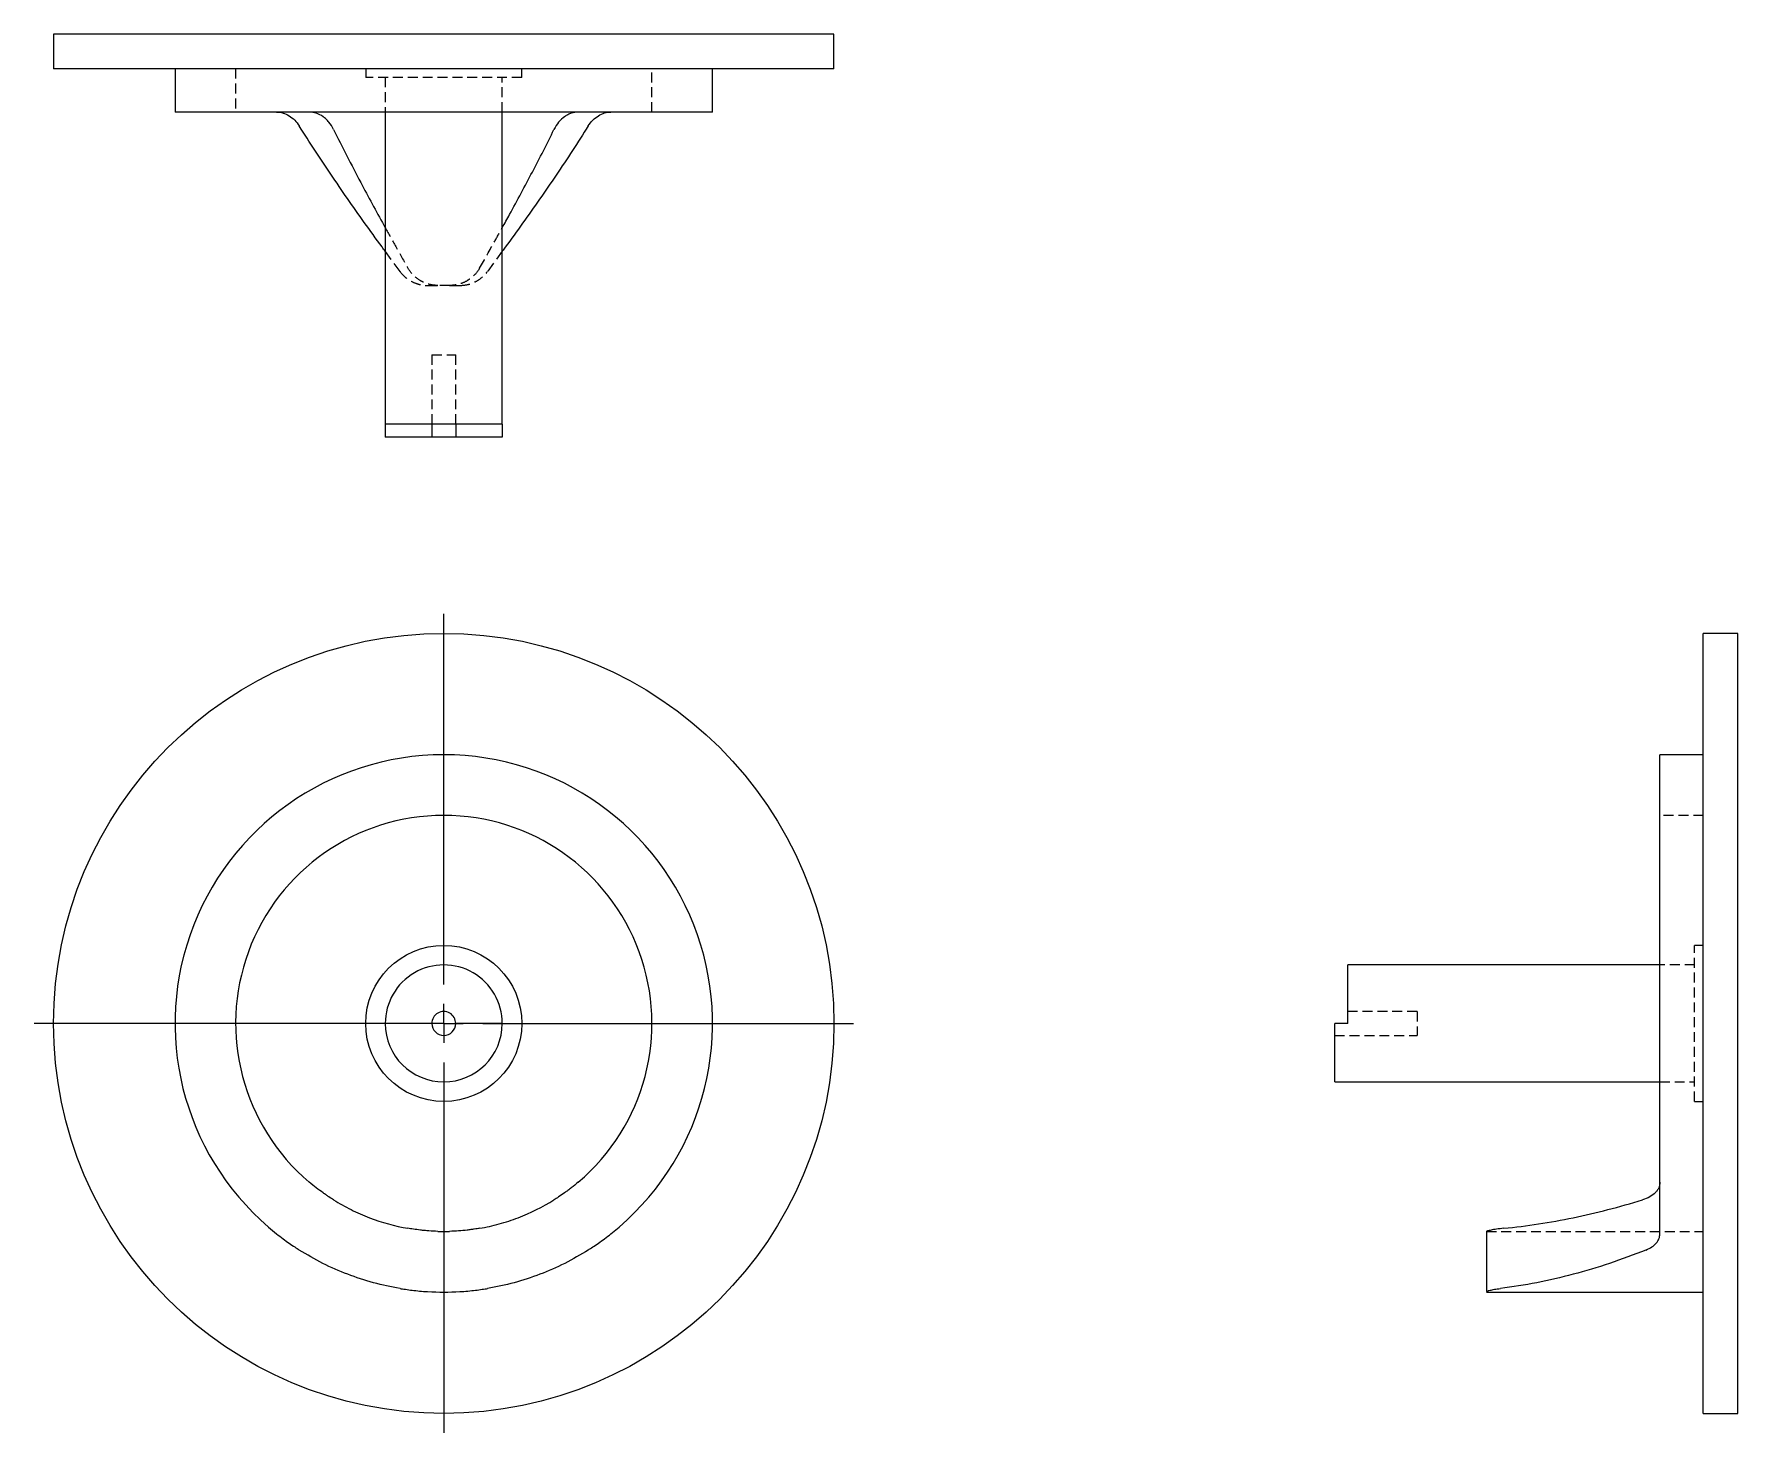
# Model space of a CAD drawing. Header units: millimetres. Extents: x 30 to 249, y 4 to 184.
import ezdxf

# ---------------------------------------------------------------- set-up
doc = ezdxf.new("R2010")
doc.units = ezdxf.units.MM
doc.linetypes.add('HIDDEN', pattern=[1.905, 1.27, -0.635])
doc.layers.add('10', color=7, linetype='Continuous')

# ---------------------------------------------------------------- blocks, each defined once
blk = doc.blocks.new('SW_CENTERMARKSYMBOL_0')
at = {"layer": '10', "color": 0}
for p, q in [((0, 5), (0, 52.5)), ((0, 0), (0, 2.5)), ((-5, 0), (-52.5, 0)), ((0, 0), (-2.5, 0)), ((0, 0), (0, -2.5)), ((0, 0), (2.5, 0)), ((5, 0), (52.5, 0)), ((0, -5), (0, -52.5))]:
    blk.add_line(p, q, dxfattribs=at)

msp = doc.modelspace()

# ---------------------------------------------------------------- linework, layer by layer
at = {"color": 7, "linetype": 'Continuous', "lineweight": 25}
for p, q in [((33, 183.83), (33, 179.39)), ((133, 183.83), (33, 183.83)), ((133, 179.39), (133, 183.83)), ((133, 179.39), (33, 179.39)), ((48.56, 179.39), (48.56, 173.83)), ((117.44, 173.83), (117.44, 179.39)), ((117.44, 173.83), (48.56, 173.83)), ((75.5, 173.83), (75.5, 133.83)), ((90.5, 133.83), (90.5, 173.83)), ((75.5, 133.83), (75.5, 132.17)), ((90.5, 133.83), (75.5, 133.83)), ((81.47, 133.83), (81.47, 132.17)), ((84.53, 133.83), (84.53, 132.17)), ((90.5, 133.83), (90.5, 132.17)), ((81.47, 132.17), (75.5, 132.17)), ((84.53, 132.17), (81.47, 132.17)), ((90.5, 132.17), (84.53, 132.17)), ((248.83, 107), (244.39, 107)), ((244.39, 57), (244.39, 107)), ((248.83, 57), (248.83, 107)), ((244.39, 91.44), (238.83, 91.44)), ((238.83, 30.02), (238.83, 91.44)), ((238.83, 64.5), (198.83, 64.5)), ((198.83, 56.99), (198.83, 64.5)), ((81.47, 56.99), (75.5, 56.99)), ((90.5, 56.99), (84.53, 56.99)), ((197.17, 49.5), (197.17, 56.99)), ((198.83, 56.99), (197.17, 56.99)), ((244.39, 7), (244.39, 57)), ((248.83, 7), (248.83, 57)), ((197.17, 49.5), (238.83, 49.5)), ((216.61, 22.56), (244.39, 22.56)), ((244.39, 7), (248.83, 7))]:
    msp.add_line(p, q, dxfattribs=at)
at = {"color": 7, "linetype": 'HIDDEN', "lineweight": 18}
for p, q in [((56.33, 179.39), (56.33, 173.83)), ((73, 179.39), (73, 178.28)), ((93, 178.28), (93, 179.39)), ((109.67, 173.83), (109.67, 179.39)), ((93, 178.28), (73, 178.28)), ((75.5, 178.28), (75.5, 173.83)), ((90.5, 173.83), (90.5, 178.28)), ((77.39, 153.4), (75.5, 155.98)), ((90.5, 155.98), (88.61, 153.4)), ((83.75, 151.61), (82.25, 151.61)), ((81.47, 142.72), (84.53, 142.72)), ((81.47, 142.72), (81.47, 133.83)), ((84.53, 133.83), (84.53, 142.72)), ((244.39, 83.67), (238.83, 83.67)), ((243.28, 47), (243.28, 67)), ((244.39, 67), (243.28, 67)), ((243.28, 64.5), (238.83, 64.5)), ((207.72, 58.53), (198.83, 58.53)), ((207.72, 58.53), (207.72, 55.47)), ((197.17, 55.47), (207.72, 55.47)), ((238.83, 49.5), (243.28, 49.5)), ((243.28, 47), (244.39, 47)), ((216.61, 30.33), (216.61, 30.34)), ((216.61, 30.33), (244.39, 30.33))]:
    msp.add_line(p, q, dxfattribs=at)
at = {"color": 7, "linetype": 'Continuous', "lineweight": 25}
for radius in [50, 10]:
    msp.add_circle((83, 57), radius, dxfattribs=at)
for radius, start, end in [(34.44, 308.4482, 231.5518), (26.67, 310.2708, 229.7292), (7.5, 359.8862, 180.1138), (7.5, 180.1138, 359.8862), (1.53, 359.4411, 180.5589), (1.53, 180.5589, 359.4411), (26.67, 268.3804, 271.6196), (34.44, 266.5578, 273.4422)]:
    msp.add_arc((83, 57), radius, start, end, dxfattribs=at)
for points, knots in [([(61.58, 173.83), (61.85, 173.83), (62.13, 173.79), (62.67, 173.63), (62.93, 173.51), (63.43, 173.21), (63.68, 173.02), (64.11, 172.57), (64.31, 172.32), (64.49, 172.05)], [0, 0, 0, 0, 0.25, 0.25, 0.5, 0.5, 0.75, 0.75, 1, 1, 1, 1]), ([(68.88, 171.61), (68.71, 171.95), (68.51, 172.26), (68.17, 172.67), (68.05, 172.8), (67.79, 173.04), (67.66, 173.14), (67.25, 173.43), (66.95, 173.58), (66.36, 173.78), (66.06, 173.83), (65.76, 173.83)], [0, 0, 0, 0, 0.25, 0.25, 0.375, 0.375, 0.5, 0.5, 0.75, 0.75, 1, 1, 1, 1]), ([(100.24, 173.83), (99.94, 173.83), (99.64, 173.78), (99.19, 173.63), (99.05, 173.57), (98.76, 173.42), (98.62, 173.34), (98.21, 173.05), (97.95, 172.81), (97.49, 172.26), (97.29, 171.95), (97.12, 171.61)], [0, 0, 0, 0, 0.25, 0.25, 0.375, 0.375, 0.5, 0.5, 0.75, 0.75, 1, 1, 1, 1]), ([(101.51, 172.05), (101.69, 172.32), (101.89, 172.57), (102.33, 173.02), (102.57, 173.21), (103.07, 173.52), (103.34, 173.64), (103.88, 173.79), (104.15, 173.83), (104.42, 173.83)], [0, 0, 0, 0, 0.25, 0.25, 0.5, 0.5, 0.75, 0.75, 1, 1, 1, 1]), ([(75.5, 155.98), (75.36, 156.17), (74.45, 157.41), (72.83, 159.67), (70.64, 162.77), (68.52, 165.86), (66.46, 168.95), (65.15, 171.01), (64.49, 172.05)], [0, 0, 0, 0, 0.035231, 0.231409, 0.422792, 0.614479, 0.807085, 1, 1, 1, 1]), ([(68.88, 171.61), (69.44, 170.48), (70.57, 168.21), (72.23, 165.03), (73.82, 162.07), (74.87, 160.14), (75.44, 159.12), (75.5, 159.01)], [0, 0, 0, 0, 0.269716, 0.539799, 0.757021, 0.974434, 1, 1, 1, 1]), ([(101.51, 172.05), (100.84, 171), (99.51, 168.9), (97.42, 165.77), (95.29, 162.67), (93.11, 159.59), (91.51, 157.36), (90.63, 156.15), (90.5, 155.98)], [0, 0, 0, 0, 0.195849, 0.392024, 0.583404, 0.775087, 0.96769, 1, 1, 1, 1]), ([(90.5, 159.02), (90.81, 159.58), (91.63, 161.05), (92.92, 163.43), (94.36, 166.15), (95.77, 168.88), (96.67, 170.7), (97.12, 171.61)], [0, 0, 0, 0, 0.13413, 0.350127, 0.566312, 0.783061, 1, 1, 1, 1]), ([(68.88, 34.38), (68.71, 34.48), (68.51, 34.61), (68.17, 34.84), (68.05, 34.92), (67.79, 35.09), (67.66, 35.19), (67.25, 35.48), (66.95, 35.7), (66.36, 36.16), (66.06, 36.4), (65.76, 36.65)], [0, 0, 0, 0, 0.25, 0.25, 0.375, 0.375, 0.5, 0.5, 0.75, 0.75, 1, 1, 1, 1]), ([(100.24, 36.65), (99.94, 36.4), (99.64, 36.16), (99.19, 35.81), (99.05, 35.7), (98.76, 35.49), (98.62, 35.38), (98.21, 35.09), (97.95, 34.91), (97.49, 34.61), (97.29, 34.48), (97.12, 34.38)], [0, 0, 0, 0, 0.25, 0.25, 0.375, 0.375, 0.5, 0.5, 0.75, 0.75, 1, 1, 1, 1]), ([(238.83, 36.65), (238.83, 36.4), (238.78, 36.16), (238.63, 35.81), (238.57, 35.7), (238.42, 35.49), (238.34, 35.38), (238.05, 35.09), (237.81, 34.91), (237.26, 34.61), (236.95, 34.48), (236.61, 34.38)], [0, 0, 0, 0, 0.25, 0.25, 0.375, 0.375, 0.5, 0.5, 0.75, 0.75, 1, 1, 1, 1]), ([(68.88, 34.38), (69.61, 33.93), (70.35, 33.51), (71.88, 32.75), (72.67, 32.4), (75.06, 31.48), (76.72, 31.03), (78.41, 30.73)], [0, 0, 0, 0, 0.25, 0.25, 0.5, 0.5, 1, 1, 1, 1]), ([(87.59, 30.73), (88.44, 30.88), (89.27, 31.07), (90.92, 31.52), (91.73, 31.79), (94.13, 32.71), (95.67, 33.47), (97.12, 34.38)], [0, 0, 0, 0, 0.25, 0.25, 0.5, 0.5, 1, 1, 1, 1]), ([(218.83, 30.73), (220.32, 30.88), (221.8, 31.07), (224.76, 31.52), (226.24, 31.79), (230.68, 32.71), (233.65, 33.47), (236.61, 34.38)], [0, 0, 0, 0, 0.25, 0.25, 0.5, 0.5, 1, 1, 1, 1]), ([(82.25, 30.34), (81.85, 30.36), (81.47, 30.37), (80.91, 30.41), (80.72, 30.43), (80.36, 30.46), (80.19, 30.48), (79.69, 30.54), (79.38, 30.58), (78.84, 30.66), (78.6, 30.7), (78.41, 30.73)], [0, 0, 0, 0, 0.25, 0.25, 0.375, 0.375, 0.5, 0.5, 0.75, 0.75, 1, 1, 1, 1]), ([(87.59, 30.73), (87.4, 30.7), (87.17, 30.66), (86.76, 30.6), (86.61, 30.58), (86.3, 30.54), (86.14, 30.52), (85.65, 30.46), (85.28, 30.43), (84.53, 30.37), (84.15, 30.36), (83.75, 30.34)], [0, 0, 0, 0, 0.25, 0.25, 0.375, 0.375, 0.5, 0.5, 0.75, 0.75, 1, 1, 1, 1]), ([(218.83, 30.73), (218.49, 30.7), (218.19, 30.66), (217.78, 30.6), (217.65, 30.58), (217.41, 30.54), (217.3, 30.52), (217.01, 30.46), (216.86, 30.43), (216.66, 30.37), (216.61, 30.36), (216.61, 30.34)], [0, 0, 0, 0, 0.25, 0.25, 0.375, 0.375, 0.5, 0.5, 0.75, 0.75, 1, 1, 1, 1]), ([(61.58, 30.02), (61.85, 29.81), (62.13, 29.6), (62.67, 29.19), (62.93, 29), (63.43, 28.65), (63.68, 28.49), (64.11, 28.19), (64.31, 28.07), (64.49, 27.95)], [0, 0, 0, 0, 0.25, 0.25, 0.5, 0.5, 0.75, 0.75, 1, 1, 1, 1]), ([(101.51, 27.95), (101.69, 28.07), (101.89, 28.19), (102.33, 28.49), (102.57, 28.65), (103.07, 29.01), (103.34, 29.2), (103.88, 29.6), (104.15, 29.81), (104.42, 30.02)], [0, 0, 0, 0, 0.25, 0.25, 0.5, 0.5, 0.75, 0.75, 1, 1, 1, 1]), ([(237.05, 27.95), (237.32, 28.07), (237.57, 28.19), (238.02, 28.49), (238.21, 28.65), (238.52, 29.01), (238.64, 29.2), (238.79, 29.6), (238.83, 29.81), (238.83, 30.02)], [0, 0, 0, 0, 0.25, 0.25, 0.5, 0.5, 0.75, 0.75, 1, 1, 1, 1]), ([(77.39, 23.02), (76.24, 23.21), (75.11, 23.45), (72.87, 24.06), (71.77, 24.42), (69.6, 25.25), (68.54, 25.71), (66.47, 26.76), (65.47, 27.33), (64.49, 27.95)], [0, 0, 0, 0, 0.25, 0.25, 0.5, 0.5, 0.75, 0.75, 1, 1, 1, 1]), ([(101.51, 27.95), (100.53, 27.33), (99.53, 26.76), (97.46, 25.71), (96.4, 25.25), (94.23, 24.42), (93.13, 24.06), (90.89, 23.45), (89.76, 23.21), (88.61, 23.02)], [0, 0, 0, 0, 0.25, 0.25, 0.5, 0.5, 0.75, 0.75, 1, 1, 1, 1]), ([(237.05, 27.95), (235.49, 27.33), (233.94, 26.76), (230.83, 25.71), (229.28, 25.25), (226.17, 24.42), (224.61, 24.06), (221.51, 23.45), (219.95, 23.21), (218.4, 23.02)], [0, 0, 0, 0, 0.25, 0.25, 0.5, 0.5, 0.75, 0.75, 1, 1, 1, 1]), ([(77.39, 23.02), (77.59, 22.98), (77.83, 22.95), (78.35, 22.87), (78.64, 22.83), (79.25, 22.76), (79.58, 22.72), (80.24, 22.66), (80.58, 22.64), (80.93, 22.62)], [0, 0, 0, 0, 0.25, 0.25, 0.5, 0.5, 0.75, 0.75, 1, 1, 1, 1]), ([(85.07, 22.62), (85.42, 22.64), (85.76, 22.66), (86.43, 22.73), (86.75, 22.76), (87.36, 22.83), (87.65, 22.87), (88.17, 22.95), (88.41, 22.98), (88.61, 23.02)], [0, 0, 0, 0, 0.25, 0.25, 0.5, 0.5, 0.75, 0.75, 1, 1, 1, 1]), ([(216.61, 22.62), (216.61, 22.64), (216.65, 22.66), (216.81, 22.73), (216.93, 22.76), (217.24, 22.83), (217.43, 22.87), (217.87, 22.95), (218.12, 22.98), (218.4, 23.02)], [0, 0, 0, 0, 0.25, 0.25, 0.5, 0.5, 0.75, 0.75, 1, 1, 1, 1])]:
    msp.add_open_spline(points, degree=3, knots=knots, dxfattribs=at)
at = {"color": 7, "linetype": 'HIDDEN', "lineweight": 18}
for points, knots in [([(75.5, 159.01), (75.95, 158.2), (76.91, 156.47), (77.89, 154.75), (78.41, 153.83)], [0, 0, 0, 0, 0.468632, 1, 1, 1, 1]), ([(87.59, 153.83), (88.24, 154.98), (89.22, 156.71), (90.18, 158.43), (90.5, 159.02)], [0, 0, 0, 0, 0.662569, 1, 1, 1, 1]), ([(77.39, 153.4), (77.59, 153.12), (77.83, 152.87), (78.35, 152.42), (78.64, 152.24), (79.25, 151.93), (79.58, 151.81), (80.24, 151.65), (80.58, 151.61), (80.93, 151.61)], [0, 0, 0, 0, 0.25, 0.25, 0.5, 0.5, 0.75, 0.75, 1, 1, 1, 1]), ([(82.25, 151.61), (81.85, 151.61), (81.47, 151.66), (80.91, 151.81), (80.72, 151.87), (80.36, 152.02), (80.19, 152.11), (79.69, 152.4), (79.38, 152.64), (78.84, 153.18), (78.6, 153.49), (78.41, 153.83)], [0, 0, 0, 0, 0.25, 0.25, 0.375, 0.375, 0.5, 0.5, 0.75, 0.75, 1, 1, 1, 1]), ([(87.59, 153.83), (87.4, 153.49), (87.17, 153.19), (86.76, 152.78), (86.61, 152.65), (86.3, 152.41), (86.14, 152.3), (85.65, 152.01), (85.28, 151.86), (84.53, 151.66), (84.15, 151.61), (83.75, 151.61)], [0, 0, 0, 0, 0.25, 0.25, 0.375, 0.375, 0.5, 0.5, 0.75, 0.75, 1, 1, 1, 1]), ([(85.07, 151.61), (85.42, 151.61), (85.76, 151.65), (86.43, 151.81), (86.75, 151.93), (87.36, 152.24), (87.65, 152.43), (88.17, 152.87), (88.41, 153.12), (88.61, 153.4)], [0, 0, 0, 0, 0.25, 0.25, 0.5, 0.5, 0.75, 0.75, 1, 1, 1, 1])]:
    msp.add_open_spline(points, degree=3, knots=knots, dxfattribs=at)
for points in [[(80.93, 151.61), (81.36, 151.61), (81.8, 151.61), (82.25, 151.61)], [(83.75, 151.61), (84.2, 151.61), (84.64, 151.61), (85.07, 151.61)]]:
    msp.add_open_spline(points, degree=3, dxfattribs=at)
at = {"color": 7, "linetype": 'Continuous', "lineweight": 25}
msp.add_open_spline([(216.61, 30.34), (216.61, 27.77), (216.61, 25.2), (216.61, 22.62)], degree=3, dxfattribs=at)

# ---------------------------------------------------------------- block references
at = {"layer": '10'}
msp.add_blockref('SW_CENTERMARKSYMBOL_0', (83, 57), dxfattribs=at)

doc.saveas('drawing.dxf')
